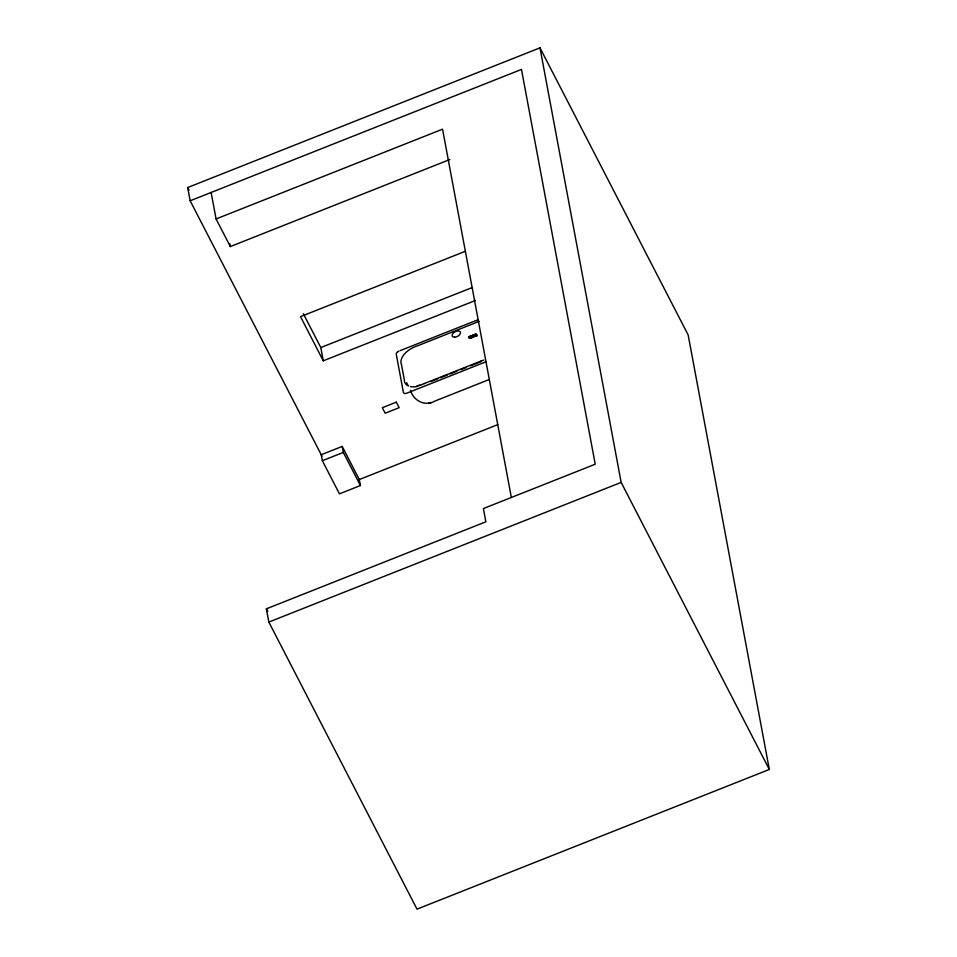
<?xml version="1.0" encoding="UTF-8"?>
<svg xmlns="http://www.w3.org/2000/svg" width="957" height="957" viewBox="0 0 957 957"><rect width="100%" height="100%" fill="white"/><g stroke="black" fill="none" stroke-linecap="round" stroke-linejoin="round"><path stroke-width="1.44" d="M421.846 384.642L424.501 383.458M190.156 200.779L187.68 187.536L539.987 47.85L688.155 334.926L769.32 769.464L417.013 909.15L268.845 622.074L266.369 608.831L485.857 521.804L483.393 508.562L595.23 464.217L521.481 69.418L190.156 200.779L321.935 456.106M449.85 159.52L230.326 246.571L216.079 218.962L442.553 129.171L511.349 497.473M465.138 251.368L300.486 316.647L323.275 360.813L475.473 300.462M323.275 360.813L320.81 347.558L471.622 287.77M400.313 350.561L478.38 319.614M424.322 383.554L481.371 360.909M430.937 381.532L437.756 378.828M440.483 377.74L447.314 375.036M450.041 373.96L456.86 371.244M460.963 369.629L466.418 367.464M470.509 365.837L481.431 361.507M486.228 361.674L406.809 393.171A3.314 1.902 -27.3 0 1 403.399 392.454L396.258 354.246A3.314 1.902 -27.3 0 1 397.478 351.973M489.302 379.498L434.753 401.127C425.315 406.904 413.233 400.612 410.529 390.324M342.199 446.417L321.229 454.731L322.353 460.724L339.448 493.848L360.418 485.534L359.294 479.541L342.199 446.417L343.324 452.41L360.418 485.534M322.353 460.724L343.324 452.41M357.739 480.163L497.748 424.645M268.845 622.074L621.153 482.4L539.987 47.85M481.096 361.04L483.823 360.047M422.097 384.523L416.833 386.066M419.764 385.3L417.443 385.838M428.7 403.112L431.344 402.49M621.153 482.4L769.32 769.464M406.593 382.716L407.909 385.252M303.369 313.788L320.81 347.558M187.68 187.536L189.055 190.18M266.369 608.831L267.745 611.475M229.8 243.784L230.326 246.571M211.126 192.465L216.079 218.962M397.813 351.709A3.314 1.902 -27.3 0 1 398.949 351.099M479.242 321.385A17.453 10.037 -27.3 0 0 474.289 323.31L417.491 345.824A17.453 10.037 -27.3 0 0 401.462 364.509L404.309 379.762A17.453 10.037 -27.3 0 0 408.627 386.018M417.192 386.532A17.453 10.037 -27.3 0 1 410.457 386.568M468.619 336.828L472.136 335.596L468.619 336.828M469.014 337.594L472.543 336.374L469.014 337.594M469.42 338.371L472.961 337.223L469.42 338.371M472.818 335.165L476.359 334.005L472.842 335.082M473.213 335.931L476.73 334.711L473.213 335.931M473.607 336.708L477.16 335.56L473.607 336.708M396.318 402.167L382.333 407.706L385.181 413.221L399.165 407.682L396.318 402.167M454.635 337.187A4.558 2.62 -27.3 0 0 460.496 332.39A4.558 2.62 -27.3 0 0 453.785 332.593A4.558 2.62 -27.3 0 0 454.635 337.187"/></g></svg>
